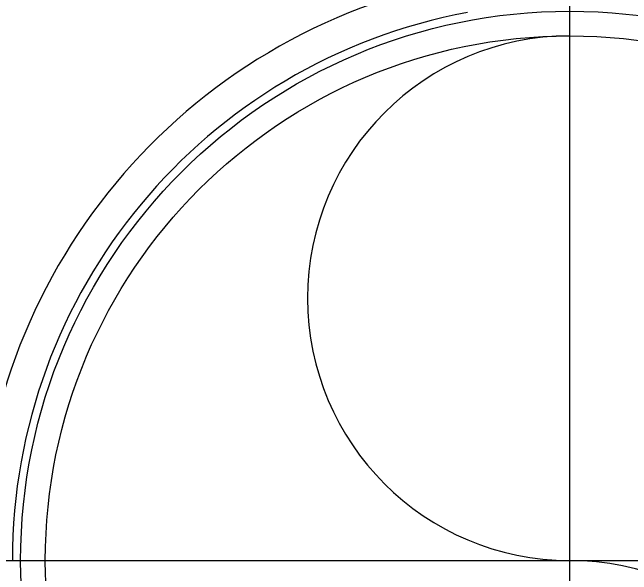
# Model space of a CAD drawing. Extents: x -427546 to -314919, y 698702 to 968782.
# Drawn here: x -417088 to -416830.7, y 894050.1 to 894283.7 of the extents above; entities that cross this region are included whole.
import ezdxf

# ---------------------------------------------------------------- set-up
doc = ezdxf.new("R2010")
doc.units = 0
doc.header["$LTSCALE"] = 1000
doc.header["$MEASUREMENT"] = 0
doc.linetypes.add('CENTER', pattern=[2, 1.25, -0.25, 0.25, -0.25])
doc.layers.get('0').update_dxf_attribs({"linetype": 'CONTINUOUS'})

msp = doc.modelspace()

# ---------------------------------------------------------------- linework, layer by layer
at = {"color": 0, "linetype": 'CENTER'}
for p, q in [((-416856.35, 893816.19), (-416856.35, 894295.7)), ((-417096.1, 894055.95), (-416616.59, 894055.95))]:
    msp.add_line(p, q, dxfattribs=at)
at = {"linetype": 'CONTINUOUS'}
for radius in [228.23, 217.96]:
    msp.add_circle((-416856.35, 894055.95), radius, dxfattribs=at)
for radius in [245.35, 231.66]:
    msp.add_arc((-416856.35, 894055.95), radius, 100.562, 180, dxfattribs=at)
for centre, start, end in [((-416856.35, 894164.92), 90, 270), ((-416856.35, 893946.97), 270, 90)]:
    msp.add_arc(centre, 108.98, start, end)

doc.saveas('drawing.dxf')
